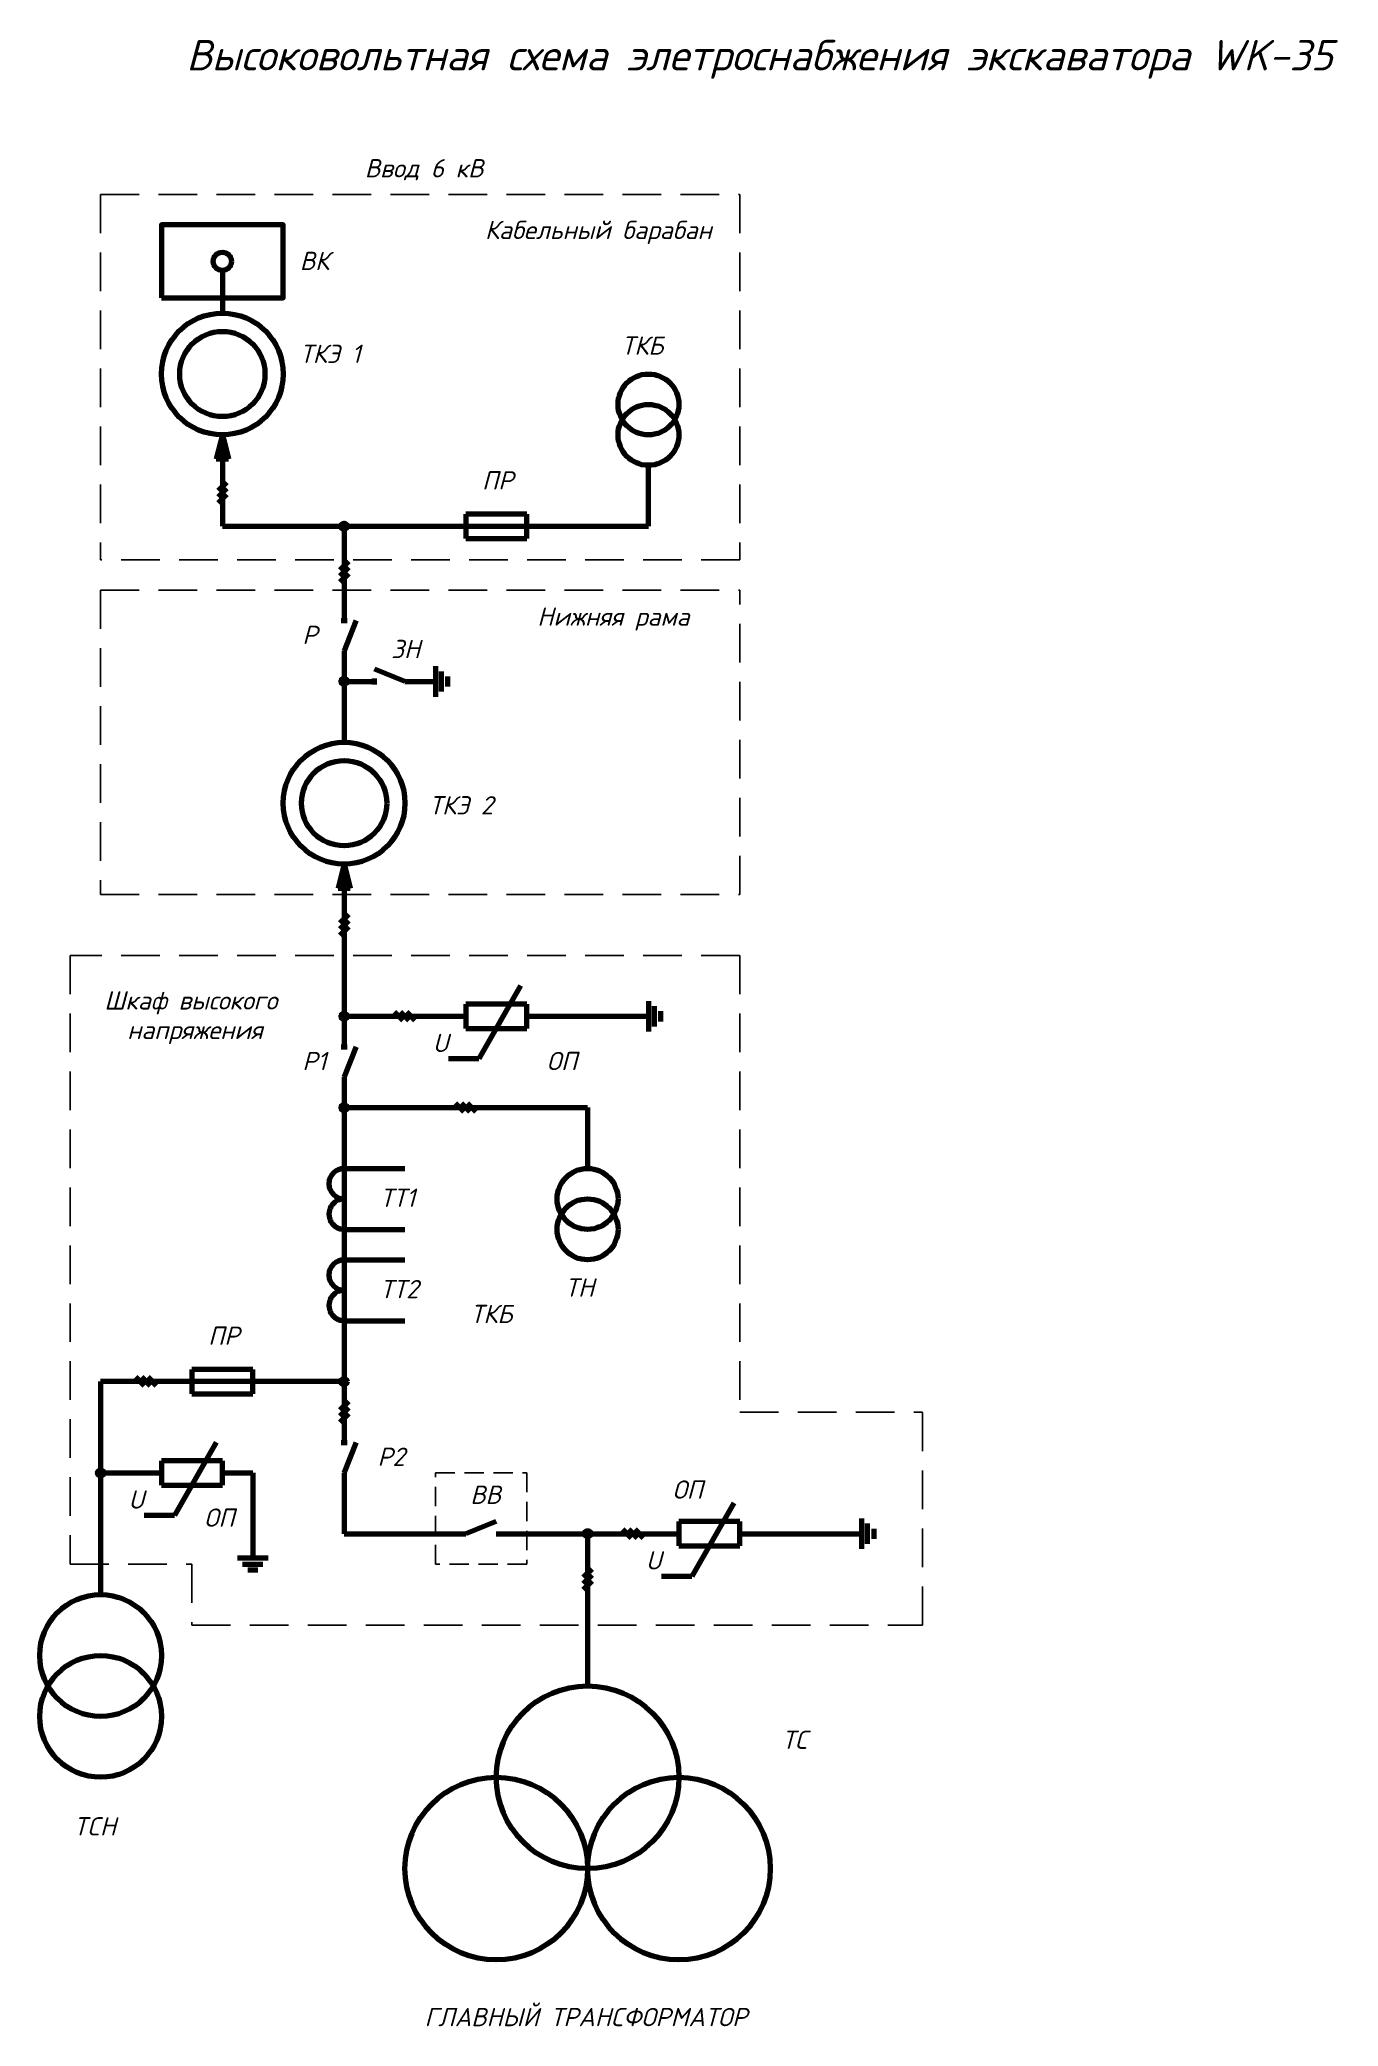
# Model space of a CAD drawing. Header units: millimetres. Extents: x 436 to 649, y 632 to 958.
import ezdxf

# ---------------------------------------------------------------- set-up
doc = ezdxf.new("R2010")
doc.units = ezdxf.units.MM
doc.linetypes.add('DASHED2', pattern=[9.525, 6.35, -3.175])
doc.linetypes.add('HIDDEN2', pattern=[4.7625, 3.175, -1.5875])
doc.layers.add('Жирн', color=7, linetype='Continuous', lineweight=80)
doc.styles.add('стиль1', font='isocpeui.ttf', dxfattribs={"height": 5})
doc.styles.add('стиль2', font='isocpeui.ttf', dxfattribs={"height": 3})

msp = doc.modelspace()

# ---------------------------------------------------------------- hatches: boundary and pattern name
h = msp.add_hatch(color=256)
edge = h.paths.add_edge_path()
edge.add_arc((485.98, 878.46), 0.5, 0, 360)
at = {"layer": 'Жирн'}
for points in [[(464.98, 889.46), (466.98, 889.46), (465.98, 893.46)], [(484.98, 818.96), (486.98, 818.96), (485.98, 822.96)]]:
    msp.add_hatch(color=256, dxfattribs=at).paths.add_polyline_path(points)
h = msp.add_hatch(color=256, dxfattribs=at)
edge = h.paths.add_edge_path()
edge.add_arc((485.98, 852.96), 0.5, 0, 360)
h = msp.add_hatch(color=256, dxfattribs=at)
edge = h.paths.add_edge_path()
edge.add_arc((485.98, 797.96), 0.5, 0, 360)
h = msp.add_hatch(color=256, dxfattribs=at)
edge = h.paths.add_edge_path()
edge.add_arc((485.98, 782.96), 0.5, 0, 360)
h = msp.add_hatch(color=256, dxfattribs=at)
edge = h.paths.add_edge_path()
edge.add_arc((485.98, 737.96), 0.5, 0, 360)
h = msp.add_hatch(color=256, dxfattribs=at)
edge = h.paths.add_edge_path()
edge.add_arc((445.98, 722.96), 0.5, 0, 360)
h = msp.add_hatch(color=256, dxfattribs=at)
edge = h.paths.add_edge_path()
edge.add_arc((525.98, 712.96), 0.5, 0, 360)

# ---------------------------------------------------------------- linework, layer by layer
at = {"linetype": 'DASHED2'}
for p, q in [((445.98, 932.96), (445.98, 872.96)), ((445.98, 932.96), (550.98, 932.96)), ((550.98, 932.96), (550.98, 872.96)), ((550.98, 872.96), (445.98, 872.96)), ((445.98, 867.96), (550.98, 867.96)), ((445.98, 867.96), (445.98, 817.96)), ((550.98, 817.96), (550.98, 867.96)), ((445.98, 817.96), (550.98, 817.96)), ((550.98, 807.96), (440.98, 807.96)), ((440.98, 807.96), (440.98, 707.96)), ((550.98, 807.96), (550.98, 732.96)), ((550.98, 732.96), (580.98, 732.96)), ((580.98, 697.96), (580.98, 732.96)), ((440.98, 707.96), (460.98, 707.96)), ((460.98, 707.96), (460.98, 697.96)), ((460.98, 697.96), (580.98, 697.96))]:
    msp.add_line(p, q, dxfattribs=at)
at = {"linetype": 'HIDDEN2'}
for p, q in [((500.98, 707.96), (500.98, 722.96)), ((500.98, 722.96), (515.98, 722.96)), ((515.98, 722.96), (515.98, 707.96)), ((515.98, 707.96), (500.98, 707.96))]:
    msp.add_line(p, q, dxfattribs=at)
at = {"layer": 'Жирн'}
for p, q in [((465.98, 920.46), (465.98, 913.46)), ((465.98, 893.46), (464.98, 889.46)), ((465.98, 893.46), (465.98, 878.46)), ((465.98, 893.46), (466.98, 889.46)), ((466.98, 889.46), (464.98, 889.46)), ((535.98, 878.46), (535.98, 888.46)), ((466.68, 885.66), (465.27, 884.25)), ((466.68, 884.66), (465.27, 883.25)), ((466.68, 883.66), (465.27, 882.25)), ((465.98, 878.46), (535.98, 878.46)), ((485.98, 878.46), (485.98, 867.96)), ((505.98, 880.46), (505.98, 876.46)), ((515.98, 880.46), (505.98, 880.46)), ((515.98, 876.46), (515.98, 880.46)), ((505.98, 876.46), (515.98, 876.46)), ((486.68, 872.66), (485.27, 871.25)), ((486.68, 871.66), (485.27, 870.25)), ((486.68, 870.66), (485.27, 869.25)), ((485.98, 867.96), (485.98, 862.96)), ((485.48, 862.96), (486.48, 862.96)), ((485.98, 857.96), (487.98, 862.96)), ((485.98, 857.96), (485.98, 852.96)), ((495.98, 852.96), (490.98, 854.96)), ((500.98, 855.46), (500.98, 850.46)), ((485.98, 852.96), (490.98, 852.96)), ((485.98, 852.96), (485.98, 842.96)), ((490.98, 852.46), (490.98, 853.46)), ((495.98, 852.96), (500.98, 852.96)), ((501.98, 851.29), (501.98, 854.62)), ((502.98, 853.79), (502.98, 852.12)), ((485.98, 822.96), (484.98, 818.96)), ((485.98, 822.96), (485.98, 797.96)), ((485.98, 822.96), (486.98, 818.96)), ((486.98, 818.96), (484.98, 818.96)), ((486.68, 814.66), (485.27, 813.25)), ((486.68, 813.66), (485.27, 812.25)), ((486.68, 812.66), (485.27, 811.25)), ((514.98, 802.96), (508.12, 790.96)), ((505.98, 799.96), (505.98, 795.96)), ((515.98, 799.96), (505.98, 799.96)), ((515.98, 795.96), (515.98, 799.96)), ((535.98, 800.46), (535.98, 795.46)), ((536.98, 796.29), (536.98, 799.62)), ((485.98, 797.96), (505.98, 797.96)), ((485.98, 797.96), (485.98, 792.96)), ((495.68, 797.25), (494.27, 798.66)), ((496.68, 797.25), (495.27, 798.66)), ((497.68, 797.25), (496.27, 798.66)), ((515.98, 797.96), (535.98, 797.96)), ((537.98, 798.79), (537.98, 797.12)), ((485.48, 792.96), (486.48, 792.96)), ((485.98, 787.96), (487.98, 792.96)), ((505.98, 795.96), (515.98, 795.96)), ((508.12, 790.96), (503.12, 790.96)), ((485.98, 787.96), (485.98, 782.96)), ((505.68, 782.25), (504.27, 783.66)), ((506.68, 782.25), (505.27, 783.66)), ((507.68, 782.25), (506.27, 783.66)), ((485.98, 782.96), (525.98, 782.96)), ((485.98, 782.96), (485.98, 732.96)), ((525.98, 782.96), (525.98, 772.96)), ((485.98, 772.96), (495.98, 772.96)), ((485.98, 762.96), (495.98, 762.96)), ((485.98, 757.96), (495.98, 757.96)), ((485.98, 747.96), (495.98, 747.96)), ((485.98, 737.96), (445.98, 737.96)), ((445.98, 737.96), (445.98, 702.96)), ((453.18, 737.25), (451.77, 738.66)), ((454.18, 737.25), (452.77, 738.66)), ((455.18, 737.25), (453.77, 738.66)), ((460.98, 739.96), (460.98, 735.96)), ((470.98, 739.96), (460.98, 739.96)), ((470.98, 735.96), (470.98, 739.96)), ((460.98, 735.96), (470.98, 735.96)), ((486.68, 734.66), (485.27, 733.25)), ((486.68, 733.66), (485.27, 732.25)), ((486.68, 732.66), (485.27, 731.25)), ((485.98, 732.96), (485.98, 727.96)), ((464.98, 727.96), (458.12, 715.96)), ((485.48, 727.96), (486.48, 727.96)), ((485.98, 722.96), (487.98, 727.96)), ((455.98, 724.96), (455.98, 720.96)), ((465.98, 724.96), (455.98, 724.96)), ((465.98, 720.96), (465.98, 724.96)), ((445.98, 722.96), (455.98, 722.96)), ((465.98, 722.96), (470.98, 722.96)), ((470.98, 722.96), (470.98, 708.96)), ((485.98, 722.96), (485.98, 717.96)), ((455.98, 720.96), (465.98, 720.96)), ((485.98, 717.96), (485.98, 712.96)), ((549.98, 717.96), (543.12, 705.96)), ((458.12, 715.96), (453.12, 715.96)), ((510.98, 714.96), (505.98, 712.96)), ((540.98, 714.96), (540.98, 710.96)), ((550.98, 714.96), (540.98, 714.96)), ((550.98, 710.96), (550.98, 714.96)), ((570.98, 715.46), (570.98, 710.46)), ((571.98, 711.29), (571.98, 714.62)), ((485.98, 712.96), (505.98, 712.96)), ((510.98, 712.96), (540.98, 712.96)), ((525.98, 712.96), (525.98, 687.96)), ((533.18, 712.25), (531.77, 713.66)), ((534.18, 712.25), (532.77, 713.66)), ((535.18, 712.25), (533.77, 713.66)), ((550.98, 712.96), (570.98, 712.96)), ((572.98, 713.79), (572.98, 712.12)), ((473.48, 708.96), (468.48, 708.96)), ((540.98, 710.96), (550.98, 710.96)), ((469.31, 707.96), (472.64, 707.96)), ((471.81, 706.96), (470.14, 706.96)), ((526.68, 707.16), (525.27, 705.75)), ((526.68, 706.16), (525.27, 704.75)), ((526.68, 705.16), (525.27, 703.75)), ((543.12, 705.96), (538.12, 705.96))]:
    msp.add_line(p, q, dxfattribs=at)
msp.add_lwpolyline([(455.98, 915.96), (475.98, 915.96), (475.98, 927.96), (455.98, 927.96)], close=True, dxfattribs=at)
for centre, radius in [((465.98, 921.96), 1.5), ((465.98, 903.46), 10), ((465.98, 903.46), 7), ((535.98, 898.46), 5), ((535.98, 893.46), 5), ((485.98, 878.46), 0.5), ((485.98, 852.96), 0.5), ((485.98, 852.96), 0.5), ((485.98, 852.96), 0.5), ((485.98, 852.96), 0.5), ((485.98, 832.96), 10), ((485.98, 832.96), 7), ((485.98, 797.96), 0.5), ((485.98, 782.96), 0.5), ((525.98, 767.96), 5), ((525.98, 762.96), 5), ((485.98, 737.96), 0.5), ((445.98, 722.96), 0.5), ((525.98, 712.96), 0.5)]:
    msp.add_circle(centre, radius, dxfattribs=at)
at = {"layer": 'Жирн', "lineweight": 120}
for centre, radius in [((445.98, 692.96), 10), ((445.98, 682.96), 10), ((525.98, 672.96), 15), ((510.98, 657.96), 15), ((540.98, 657.96), 15)]:
    msp.add_circle(centre, radius, dxfattribs=at)
at = {"layer": 'Жирн'}
for centre, start, end in [((485.98, 770.46), 90, 270), ((485.98, 765.46), 89.9997, 270.0003), ((485.98, 755.46), 90, 270), ((485.98, 750.46), 89.9997, 270.0003)]:
    msp.add_arc(centre, 2.5, start, end, dxfattribs=at)

# ---------------------------------------------------------------- texts
at = {"style": 'стиль1'}
msp.add_text('Высоковольтная схема элетроснабжения экскаватора WK-35', height=5, dxfattribs=at).set_placement((460.07, 953.33))
at = {"linetype": 'DASHED2', "style": 'стиль2'}
for s, p in [('Ввод 6 кВ', (489.38, 935.76)), ('Кабельный барабан', (509.12, 925.63)), ('ВК', (478.7, 920.54)), ('ТКЭ 1', (478.7, 905.28)), ('ТКБ', (531.53, 906.63)), ('ПР', (508.64, 884.49)), ('Нижняя рама', (517.71, 862.12)), ('Р', (479.11, 859.11)), ('ЗН', (493.71, 856.79)), ('ТКЭ 2', (499.94, 831.12)), ('Шкаф высокого', (446.57, 799.07)), ('напряжения', (450.35, 794.22)), ('U', (500.53, 792.08)), ('Р1', (479.11, 789.11)), ('ОП', (519.26, 789.11)), ('ТТ1', (491.9, 766.65)), ('ТТ2', (491.9, 751.65)), ('ТН', (522.28, 751.91)), ('ТКБ', (506.73, 747.56)), ('ПР', (463.64, 743.99)), ('Р2', (491.46, 724.11)), ('ОП', (539.92, 718.72)), ('U', (450.53, 717.08)), ('ВВ', (506.7, 717.87)), ('ОП', (462.98, 714.11)), ('U', (535.53, 707.08)), ('ТС', (557.92, 677.62)), ('ТCН', (441.57, 663.4)), ('ГЛАВНЫЙ ТРАНСФОРМАТОР', (499.18, 632.07))]:
    msp.add_text(s, height=3, dxfattribs=at).set_placement(p)

doc.saveas('drawing.dxf')
